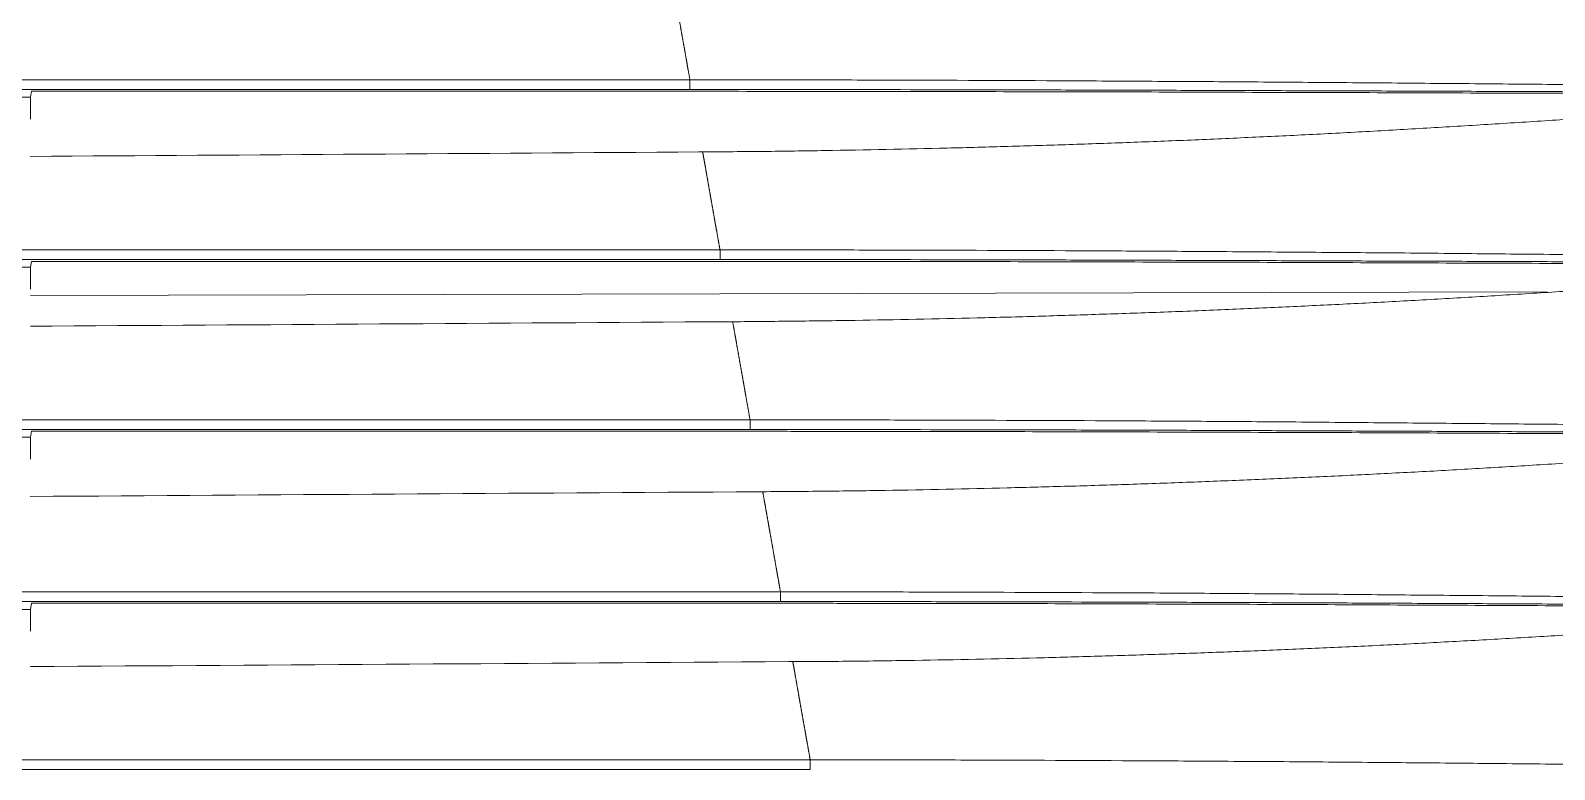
# Model space of a CAD drawing. Header units: millimetres. Extents: x 70151 to 230897, y 35202 to 113211.
# Drawn here: x 179064.2 to 179202.6, y 68847.5 to 68914.6 of the extents above; entities that cross this region are included whole.
import ezdxf

# ---------------------------------------------------------------- set-up
doc = ezdxf.new("R2010")
doc.units = ezdxf.units.MM
doc.header["$LTSCALE"] = 50
doc.layers.add('2-con', color=2, linetype='Continuous')
doc.layers.add('mark-B', color=2, linetype='Continuous', lineweight=20)

# ---------------------------------------------------------------- blocks, each defined once
blk = doc.blocks.new('무풍1WAY 대형')
at = {"layer": 'mark-B'}
for p, q in [((-480.14, -88.08), (480.12, -88.08)), ((480.12, -88.96), (-480.14, -88.96)), ((-409.41, -103.17), (-477.62, -103.17)), ((-477.44, -103.33), (477.42, -103.33)), ((-409.41, -103.17), (-409.34, -102.62)), ((-407.69, -102.62), (-409.34, -102.62)), ((477.42, -104.21), (-477.44, -104.21)), ((-409.41, -118.79), (-474.86, -118.79)), ((-474.68, -118.95), (474.66, -118.95)), ((-409.41, -118.79), (-409.34, -118.26)), ((-407.69, -118.26), (-409.34, -118.26)), ((474.66, -119.83), (-474.68, -119.83)), ((-409.33, -131.13), (-547.03, -131.46)), ((-409.41, -134.22), (-472.13, -134.22)), ((-409.41, -134.22), (-409.34, -133.69)), ((-407.69, -133.69), (-409.34, -133.69)), ((-471.95, -134.39), (471.93, -134.39)), ((471.93, -135.26), (-471.95, -135.26)), ((-409.41, -149.66), (-409.34, -149.13)), ((-407.69, -149.13), (-409.34, -149.13)), ((-409.41, -149.66), (-469.4, -149.66)), ((-469.22, -149.82), (469.2, -149.82)), ((469.2, -150.7), (-469.22, -150.7))]:
    blk.add_line(p, q, dxfattribs=at)
for centre in [(-409.34, -100.63), (-409.34, -116.27), (-409.34, -131.7), (-409.34, -147.14)]:
    blk.add_ellipse(centre, major_axis=(0, -1.99), ratio=0.008727, start_param=0.069813, end_param=1.570796, dxfattribs=at)
for points, knots in [([(-480.14, -88.96), (-482.84, -88.96), (-485.54, -88.95), (-490.94, -88.95), (-493.64, -88.94), (-501.74, -88.91), (-507.14, -88.89), (-515.23, -88.84), (-517.93, -88.82), (-523.32, -88.79), (-526.02, -88.77), (-531.41, -88.72), (-534.1, -88.7), (-539.49, -88.65), (-542.19, -88.62), (-547.58, -88.57), (-550.27, -88.54), (-555.66, -88.48), (-558.35, -88.45), (-563.74, -88.4), (-566.44, -88.37), (-571.83, -88.32), (-574.52, -88.29), (-582.61, -88.22), (-588, -88.18), (-596.1, -88.14), (-598.8, -88.13), (-604.2, -88.11), (-606.9, -88.11), (-609.6, -88.11)], [0, 0, 0, 0, 0.0625, 0.0625, 0.125, 0.125, 0.25, 0.25, 0.3125, 0.3125, 0.375, 0.375, 0.4375, 0.4375, 0.5, 0.5, 0.5625, 0.5625, 0.625, 0.625, 0.6875, 0.6875, 0.75, 0.75, 0.875, 0.875, 0.9375, 0.9375, 1, 1, 1, 1]), ([(-480.14, -88.08), (-480.14, -88.08), (-480.14, -88.09), (-480.14, -88.13), (-480.14, -88.15), (-480.14, -88.21), (-480.14, -88.25), (-480.14, -88.33), (-480.14, -88.37), (-480.14, -88.47), (-480.14, -88.52), (-480.14, -88.61), (-480.14, -88.66), (-480.14, -88.76), (-480.14, -88.8), (-480.14, -88.89), (-480.14, -88.92), (-480.14, -88.96)], [0, 0, 0, 0, 0.125, 0.125, 0.25, 0.25, 0.375, 0.375, 0.5, 0.5, 0.625, 0.625, 0.75, 0.75, 0.875, 0.875, 1, 1, 1, 1]), ([(-480.14, -88.96), (-480.13, -88.99), (-480.12, -89.05), (-480.1, -89.14), (-480.09, -89.24), (-480.07, -89.33), (-480.05, -89.43), (-480.04, -89.52), (-480.02, -89.61), (-480, -89.7), (-479.99, -89.8), (-479.97, -89.89), (-479.95, -89.98), (-479.94, -90.07), (-479.92, -90.17), (-479.91, -90.26), (-479.89, -90.35), (-479.87, -90.44), (-479.86, -90.53), (-479.84, -90.62), (-479.82, -90.71), (-479.81, -90.8), (-479.79, -90.89), (-479.78, -90.98), (-479.76, -91.07), (-479.75, -91.16), (-479.73, -91.25), (-479.71, -91.34), (-479.7, -91.43), (-479.68, -91.52), (-479.67, -91.61), (-479.65, -91.7), (-479.64, -91.78), (-479.62, -91.87), (-479.6, -91.96), (-479.59, -92.05), (-479.57, -92.13), (-479.56, -92.22), (-479.54, -92.31), (-479.53, -92.39), (-479.51, -92.48), (-479.5, -92.57), (-479.48, -92.65), (-479.47, -92.74), (-479.45, -92.82), (-479.44, -92.91), (-479.42, -92.99), (-479.41, -93.08), (-479.39, -93.16), (-479.38, -93.25), (-479.36, -93.33), (-479.35, -93.42), (-479.33, -93.5), (-479.32, -93.58), (-479.3, -93.67), (-479.29, -93.75), (-479.27, -93.83), (-479.26, -93.92), (-479.24, -94), (-479.23, -94.08), (-479.21, -94.17), (-479.2, -94.25), (-479.19, -94.33), (-479.17, -94.41), (-479.16, -94.49), (-479.14, -94.57), (-479.13, -94.65), (-479.11, -94.73), (-479.1, -94.82), (-479.08, -94.9), (-479.07, -94.98), (-479.06, -95.06), (-479.04, -95.14), (-479.03, -95.22), (-479.01, -95.29), (-479, -95.37), (-478.99, -95.45), (-478.97, -95.53), (-478.96, -95.61), (-478.94, -95.69), (-478.93, -95.77), (-478.92, -95.84), (-478.9, -95.92), (-478.89, -96), (-478.88, -96.08), (-478.86, -96.15), (-478.85, -96.23), (-478.84, -96.31), (-478.82, -96.38), (-478.81, -96.46), (-478.79, -96.54), (-478.78, -96.61), (-478.77, -96.69), (-478.75, -96.76), (-478.74, -96.84), (-478.73, -96.91), (-478.71, -96.99), (-478.7, -97.06), (-478.69, -97.14), (-478.68, -97.21), (-478.66, -97.28), (-478.65, -97.36), (-478.64, -97.43), (-478.62, -97.5), (-478.61, -97.58), (-478.6, -97.65), (-478.58, -97.72), (-478.57, -97.8), (-478.56, -97.84), (-478.56, -97.87)], [0, 0, 0, 0, 0.009385, 0.018768, 0.028149, 0.037529, 0.046907, 0.056284, 0.065659, 0.075032, 0.084404, 0.093774, 0.103143, 0.11251, 0.121876, 0.131241, 0.140604, 0.149966, 0.159326, 0.168685, 0.178043, 0.1874, 0.196756, 0.20611, 0.215463, 0.224815, 0.234166, 0.243516, 0.252865, 0.262213, 0.27156, 0.280906, 0.290251, 0.299596, 0.308939, 0.318282, 0.327623, 0.336965, 0.346305, 0.355644, 0.364983, 0.374322, 0.383659, 0.392996, 0.402333, 0.411669, 0.421004, 0.430339, 0.439673, 0.449007, 0.458341, 0.467674, 0.477007, 0.48634, 0.495672, 0.505004, 0.514336, 0.523668, 0.533, 0.542331, 0.551662, 0.560993, 0.570325, 0.579656, 0.588987, 0.598318, 0.607649, 0.616981, 0.626312, 0.635644, 0.644976, 0.654308, 0.66364, 0.672972, 0.682305, 0.691638, 0.700972, 0.710306, 0.71964, 0.728975, 0.73831, 0.747645, 0.756982, 0.766318, 0.775656, 0.784994, 0.794332, 0.803671, 0.813011, 0.822352, 0.831693, 0.841036, 0.850379, 0.859722, 0.869067, 0.878413, 0.887759, 0.897107, 0.906455, 0.915805, 0.925155, 0.934507, 0.943859, 0.953213, 0.962568, 0.971924, 0.981282, 0.99064, 1, 1, 1, 1]), ([(-478.56, -97.87), (-480.41, -97.88), (-482.26, -97.89), (-485.96, -97.93), (-487.8, -97.96), (-493.35, -98.05), (-497.04, -98.12), (-502.58, -98.26), (-504.43, -98.31), (-508.12, -98.42), (-509.97, -98.48), (-512.74, -98.57), (-513.66, -98.6), (-515.51, -98.66), (-516.43, -98.7), (-519.2, -98.8), (-521.04, -98.87), (-524.73, -99.03), (-526.58, -99.11), (-530.26, -99.28), (-532.11, -99.36), (-535.79, -99.55), (-537.64, -99.65), (-541.32, -99.85), (-543.16, -99.95), (-546.85, -100.17), (-548.69, -100.28), (-552.37, -100.51), (-554.22, -100.63), (-557.9, -100.87), (-559.74, -100.99), (-563.42, -101.24), (-565.26, -101.36), (-567.11, -101.48)], [0, 0, 0, 0, 0.0625, 0.0625, 0.125, 0.125, 0.25, 0.25, 0.3125, 0.3125, 0.375, 0.375, 0.40625, 0.40625, 0.4375, 0.4375, 0.5, 0.5, 0.5625, 0.5625, 0.625, 0.625, 0.6875, 0.6875, 0.75, 0.75, 0.8125, 0.8125, 0.875, 0.875, 0.9375, 0.9375, 1, 1, 1, 1]), ([(-477.44, -104.21), (-480.14, -104.21), (-482.85, -104.2), (-488.25, -104.2), (-490.95, -104.19), (-499.06, -104.16), (-504.46, -104.14), (-512.56, -104.1), (-515.26, -104.08), (-520.66, -104.04), (-523.36, -104.02), (-528.76, -103.98), (-531.46, -103.95), (-536.85, -103.9), (-539.55, -103.88), (-544.94, -103.83), (-547.64, -103.8), (-553.03, -103.74), (-555.73, -103.72), (-561.13, -103.66), (-563.82, -103.64), (-569.22, -103.58), (-571.92, -103.56), (-580.01, -103.49), (-585.41, -103.45), (-593.51, -103.41), (-596.22, -103.4), (-601.62, -103.39), (-604.33, -103.38), (-607.03, -103.38)], [0, 0, 0, 0, 0.0625, 0.0625, 0.125, 0.125, 0.25, 0.25, 0.3125, 0.3125, 0.375, 0.375, 0.4375, 0.4375, 0.5, 0.5, 0.5625, 0.5625, 0.625, 0.625, 0.6875, 0.6875, 0.75, 0.75, 0.875, 0.875, 0.9375, 0.9375, 1, 1, 1, 1]), ([(-593.93, -102.92), (-589.07, -102.93), (-584.21, -102.94), (-574.5, -102.98), (-569.65, -103), (-562.38, -103.03), (-559.95, -103.04), (-555.1, -103.07), (-552.68, -103.08), (-547.83, -103.1), (-542.98, -103.13), (-535.71, -103.16), (-530.86, -103.19), (-526.01, -103.21), (-523.58, -103.22), (-518.73, -103.24), (-516.3, -103.25), (-511.45, -103.27), (-509.02, -103.27), (-501.74, -103.3), (-496.88, -103.31), (-489.59, -103.32), (-487.16, -103.32), (-482.3, -103.33), (-479.87, -103.33), (-477.44, -103.33)], [0, 0, 0, 0, 0.125, 0.125, 0.25, 0.25, 0.3125, 0.3125, 0.375, 0.375, 0.4375, 0.5, 0.5625, 0.5625, 0.625, 0.625, 0.6875, 0.6875, 0.75, 0.75, 0.875, 0.875, 0.9375, 0.9375, 1, 1, 1, 1]), ([(-568.06, -102.85), (-564.29, -102.87), (-560.53, -102.89), (-553, -102.92), (-549.23, -102.94), (-541.7, -102.98), (-537.94, -102.99), (-530.41, -103.03), (-526.64, -103.05), (-519.11, -103.08), (-515.34, -103.09), (-507.8, -103.12), (-504.03, -103.13), (-496.49, -103.15), (-492.72, -103.15), (-488, -103.16), (-487.06, -103.16), (-485.17, -103.16), (-484.23, -103.16), (-481.4, -103.17), (-479.51, -103.17), (-477.62, -103.17)], [0, 0, 0, 0, 0.125, 0.125, 0.25, 0.25, 0.375, 0.375, 0.5, 0.5, 0.625, 0.625, 0.75, 0.75, 0.875, 0.875, 0.90625, 0.90625, 0.9375, 0.9375, 1, 1, 1, 1]), ([(-477.44, -103.33), (-477.44, -103.33), (-477.44, -103.34), (-477.44, -103.38), (-477.44, -103.4), (-477.44, -103.46), (-477.44, -103.5), (-477.44, -103.58), (-477.44, -103.62), (-477.44, -103.72), (-477.44, -103.77), (-477.44, -103.86), (-477.44, -103.91), (-477.44, -104.01), (-477.44, -104.05), (-477.44, -104.14), (-477.44, -104.17), (-477.44, -104.21)], [0, 0, 0, 0, 0.125, 0.125, 0.25, 0.25, 0.375, 0.375, 0.5, 0.5, 0.625, 0.625, 0.75, 0.75, 0.875, 0.875, 1, 1, 1, 1]), ([(-477.44, -104.21), (-477.43, -104.24), (-477.42, -104.3), (-477.4, -104.4), (-477.39, -104.49), (-477.37, -104.59), (-477.35, -104.69), (-477.34, -104.78), (-477.32, -104.88), (-477.3, -104.97), (-477.29, -105.07), (-477.27, -105.16), (-477.25, -105.26), (-477.24, -105.35), (-477.22, -105.44), (-477.2, -105.54), (-477.19, -105.63), (-477.17, -105.72), (-477.15, -105.82), (-477.14, -105.91), (-477.12, -106), (-477.1, -106.09), (-477.09, -106.19), (-477.07, -106.28), (-477.06, -106.37), (-477.04, -106.46), (-477.02, -106.55), (-477.01, -106.64), (-476.99, -106.73), (-476.97, -106.83), (-476.96, -106.92), (-476.94, -107.01), (-476.93, -107.1), (-476.91, -107.19), (-476.9, -107.28), (-476.88, -107.36), (-476.86, -107.45), (-476.85, -107.54), (-476.83, -107.63), (-476.82, -107.72), (-476.8, -107.81), (-476.79, -107.9), (-476.77, -107.98), (-476.75, -108.07), (-476.74, -108.16), (-476.72, -108.25), (-476.71, -108.33), (-476.69, -108.42), (-476.68, -108.51), (-476.66, -108.59), (-476.65, -108.68), (-476.63, -108.77), (-476.62, -108.85), (-476.6, -108.94), (-476.59, -109.02), (-476.57, -109.11), (-476.56, -109.19), (-476.54, -109.28), (-476.53, -109.36), (-476.51, -109.44), (-476.5, -109.53), (-476.48, -109.61), (-476.47, -109.7), (-476.45, -109.78), (-476.44, -109.86), (-476.42, -109.94), (-476.41, -110.03), (-476.39, -110.11), (-476.38, -110.19), (-476.36, -110.27), (-476.35, -110.36), (-476.34, -110.44), (-476.32, -110.52), (-476.31, -110.6), (-476.29, -110.68), (-476.28, -110.76), (-476.26, -110.84), (-476.25, -110.92), (-476.24, -111), (-476.22, -111.08), (-476.21, -111.16), (-476.19, -111.24), (-476.18, -111.32), (-476.17, -111.4), (-476.15, -111.48), (-476.14, -111.56), (-476.12, -111.63), (-476.11, -111.71), (-476.1, -111.79), (-476.08, -111.87), (-476.07, -111.95), (-476.06, -112.02), (-476.04, -112.1), (-476.03, -112.18), (-476.01, -112.25), (-476, -112.33), (-475.99, -112.41), (-475.97, -112.48), (-475.96, -112.56), (-475.95, -112.63), (-475.93, -112.71), (-475.92, -112.78), (-475.91, -112.86), (-475.89, -112.93), (-475.88, -113.01), (-475.87, -113.08), (-475.86, -113.16), (-475.84, -113.23), (-475.83, -113.28), (-475.83, -113.3)], [0, 0, 0, 0, 0.009387, 0.018773, 0.028157, 0.037539, 0.046919, 0.056297, 0.065674, 0.07505, 0.084423, 0.093795, 0.103166, 0.112535, 0.121902, 0.131268, 0.140633, 0.149996, 0.159357, 0.168718, 0.178077, 0.187435, 0.196791, 0.206147, 0.215501, 0.224854, 0.234206, 0.243556, 0.252906, 0.262254, 0.271602, 0.280949, 0.290294, 0.299639, 0.308982, 0.318325, 0.327667, 0.337009, 0.346349, 0.355689, 0.365028, 0.374366, 0.383703, 0.39304, 0.402377, 0.411712, 0.421048, 0.430382, 0.439717, 0.44905, 0.458384, 0.467716, 0.477049, 0.486381, 0.495713, 0.505045, 0.514376, 0.523707, 0.533038, 0.542369, 0.5517, 0.56103, 0.570361, 0.579691, 0.589022, 0.598352, 0.607682, 0.617013, 0.626344, 0.635675, 0.645006, 0.654337, 0.663668, 0.673, 0.682332, 0.691664, 0.700997, 0.71033, 0.719663, 0.728997, 0.738331, 0.747666, 0.757001, 0.766337, 0.775673, 0.78501, 0.794348, 0.803687, 0.813026, 0.822365, 0.831706, 0.841047, 0.85039, 0.859733, 0.869076, 0.878421, 0.887767, 0.897114, 0.906461, 0.91581, 0.92516, 0.934511, 0.943863, 0.953216, 0.96257, 0.971926, 0.981283, 0.990641, 1, 1, 1, 1]), ([(-475.83, -113.3), (-476.76, -113.31), (-477.68, -113.32), (-479.53, -113.33), (-480.46, -113.34), (-483.24, -113.37), (-485.09, -113.39), (-490.64, -113.48), (-494.33, -113.56), (-499.88, -113.7), (-501.72, -113.75), (-505.42, -113.85), (-507.26, -113.91), (-510.95, -114.03), (-512.8, -114.1), (-516.49, -114.24), (-518.33, -114.31), (-522.02, -114.46), (-523.86, -114.54), (-527.55, -114.71), (-529.39, -114.8), (-533.08, -114.99), (-534.92, -115.08), (-538.6, -115.28), (-540.44, -115.39), (-544.13, -115.61), (-545.97, -115.72), (-549.65, -115.95), (-551.49, -116.07), (-555.17, -116.31), (-557.01, -116.43), (-560.69, -116.67), (-562.54, -116.79), (-564.38, -116.91)], [0, 0, 0, 0, 0.03125, 0.03125, 0.0625, 0.0625, 0.125, 0.125, 0.25, 0.25, 0.3125, 0.3125, 0.375, 0.375, 0.4375, 0.4375, 0.5, 0.5, 0.5625, 0.5625, 0.625, 0.625, 0.6875, 0.6875, 0.75, 0.75, 0.8125, 0.8125, 0.875, 0.875, 0.9375, 0.9375, 1, 1, 1, 1]), ([(-591.18, -118.59), (-588.75, -118.59), (-586.32, -118.6), (-582.67, -118.61), (-581.46, -118.61), (-579.03, -118.62), (-577.82, -118.62), (-571.75, -118.64), (-566.9, -118.66), (-559.62, -118.69), (-557.19, -118.7), (-552.34, -118.72), (-549.92, -118.73), (-545.07, -118.75), (-542.64, -118.76), (-537.79, -118.78), (-532.94, -118.8), (-528.09, -118.82), (-523.24, -118.84), (-520.81, -118.85), (-515.96, -118.87), (-513.53, -118.88), (-508.68, -118.89), (-506.25, -118.9), (-498.97, -118.92), (-494.11, -118.93), (-486.82, -118.94), (-484.39, -118.95), (-479.54, -118.95), (-477.11, -118.95), (-474.68, -118.95)], [0, 0, 0, 0, 0.0625, 0.0625, 0.09375, 0.09375, 0.125, 0.125, 0.25, 0.25, 0.3125, 0.3125, 0.375, 0.375, 0.4375, 0.4375, 0.5, 0.5625, 0.5625, 0.625, 0.625, 0.6875, 0.6875, 0.75, 0.75, 0.875, 0.875, 0.9375, 0.9375, 1, 1, 1, 1]), ([(-565.35, -118.51), (-561.58, -118.53), (-557.81, -118.54), (-550.28, -118.57), (-546.51, -118.59), (-538.97, -118.62), (-535.2, -118.64), (-527.67, -118.67), (-523.9, -118.68), (-516.36, -118.71), (-512.59, -118.72), (-505.05, -118.74), (-501.28, -118.75), (-493.73, -118.77), (-489.96, -118.77), (-484.3, -118.78), (-482.41, -118.78), (-478.63, -118.78), (-476.75, -118.79), (-474.86, -118.79)], [0, 0, 0, 0, 0.125, 0.125, 0.25, 0.25, 0.375, 0.375, 0.5, 0.5, 0.625, 0.625, 0.75, 0.75, 0.875, 0.875, 0.9375, 0.9375, 1, 1, 1, 1]), ([(-474.68, -118.95), (-474.68, -118.95), (-474.68, -118.96), (-474.68, -119), (-474.68, -119.02), (-474.68, -119.08), (-474.68, -119.12), (-474.68, -119.2), (-474.68, -119.25), (-474.68, -119.34), (-474.68, -119.39), (-474.68, -119.49), (-474.68, -119.54), (-474.68, -119.63), (-474.68, -119.68), (-474.68, -119.76), (-474.68, -119.8), (-474.68, -119.83)], [0, 0, 0, 0, 0.125, 0.125, 0.25, 0.25, 0.375, 0.375, 0.5, 0.5, 0.625, 0.625, 0.75, 0.75, 0.875, 0.875, 1, 1, 1, 1]), ([(-474.68, -119.83), (-477.38, -119.83), (-480.07, -119.83), (-485.47, -119.82), (-488.17, -119.81), (-496.27, -119.79), (-501.66, -119.77), (-509.75, -119.73), (-512.45, -119.71), (-517.84, -119.68), (-520.54, -119.66), (-525.93, -119.62), (-528.63, -119.59), (-534.02, -119.55), (-536.71, -119.52), (-542.1, -119.48), (-544.79, -119.45), (-550.18, -119.4), (-552.88, -119.37), (-558.27, -119.32), (-560.96, -119.3), (-566.35, -119.25), (-569.05, -119.22), (-574.44, -119.18), (-577.13, -119.16), (-581.18, -119.13), (-582.53, -119.13), (-585.23, -119.11), (-586.58, -119.1), (-590.62, -119.08), (-593.32, -119.07), (-598.72, -119.06), (-601.42, -119.05), (-604.12, -119.05)], [0, 0, 0, 0, 0.0625, 0.0625, 0.125, 0.125, 0.25, 0.25, 0.3125, 0.3125, 0.375, 0.375, 0.4375, 0.4375, 0.5, 0.5, 0.5625, 0.5625, 0.625, 0.625, 0.6875, 0.6875, 0.75, 0.75, 0.8125, 0.8125, 0.84375, 0.84375, 0.875, 0.875, 0.9375, 0.9375, 1, 1, 1, 1]), ([(-474.68, -119.83), (-474.67, -119.86), (-474.66, -119.92), (-474.64, -120.02), (-474.63, -120.11), (-474.61, -120.2), (-474.59, -120.3), (-474.58, -120.39), (-474.56, -120.48), (-474.54, -120.58), (-474.53, -120.67), (-474.51, -120.76), (-474.49, -120.85), (-474.48, -120.95), (-474.46, -121.04), (-474.45, -121.13), (-474.43, -121.22), (-474.41, -121.31), (-474.4, -121.4), (-474.38, -121.49), (-474.36, -121.58), (-474.35, -121.67), (-474.33, -121.76), (-474.32, -121.85), (-474.3, -121.94), (-474.28, -122.03), (-474.27, -122.12), (-474.25, -122.21), (-474.24, -122.3), (-474.22, -122.39), (-474.21, -122.48), (-474.19, -122.57), (-474.18, -122.65), (-474.16, -122.74), (-474.14, -122.83), (-474.13, -122.92), (-474.11, -123), (-474.1, -123.09), (-474.08, -123.18), (-474.07, -123.27), (-474.05, -123.35), (-474.04, -123.44), (-474.02, -123.52), (-474.01, -123.61), (-473.99, -123.7), (-473.98, -123.78), (-473.96, -123.87), (-473.95, -123.95), (-473.93, -124.04), (-473.92, -124.12), (-473.9, -124.2), (-473.89, -124.29), (-473.87, -124.37), (-473.86, -124.46), (-473.84, -124.54), (-473.83, -124.62), (-473.81, -124.71), (-473.8, -124.79), (-473.78, -124.87), (-473.77, -124.95), (-473.75, -125.04), (-473.74, -125.12), (-473.72, -125.2), (-473.71, -125.28), (-473.7, -125.36), (-473.68, -125.44), (-473.67, -125.53), (-473.65, -125.61), (-473.64, -125.69), (-473.62, -125.77), (-473.61, -125.85), (-473.6, -125.93), (-473.58, -126.01), (-473.57, -126.09), (-473.55, -126.17), (-473.54, -126.24), (-473.53, -126.32), (-473.51, -126.4), (-473.5, -126.48), (-473.48, -126.56), (-473.47, -126.64), (-473.46, -126.72), (-473.44, -126.79), (-473.43, -126.87), (-473.42, -126.95), (-473.4, -127.02), (-473.39, -127.1), (-473.38, -127.18), (-473.36, -127.25), (-473.35, -127.33), (-473.33, -127.41), (-473.32, -127.48), (-473.31, -127.56), (-473.29, -127.63), (-473.28, -127.71), (-473.27, -127.78), (-473.25, -127.86), (-473.24, -127.93), (-473.23, -128.01), (-473.22, -128.08), (-473.2, -128.16), (-473.19, -128.23), (-473.18, -128.3), (-473.16, -128.38), (-473.15, -128.45), (-473.14, -128.52), (-473.12, -128.59), (-473.11, -128.67), (-473.1, -128.71), (-473.1, -128.74)], [0, 0, 0, 0, 0.009385, 0.018768, 0.028149, 0.037529, 0.046907, 0.056284, 0.065659, 0.075032, 0.084404, 0.093774, 0.103143, 0.11251, 0.121876, 0.131241, 0.140604, 0.149966, 0.159326, 0.168685, 0.178043, 0.1874, 0.196756, 0.20611, 0.215463, 0.224815, 0.234166, 0.243516, 0.252865, 0.262213, 0.27156, 0.280906, 0.290251, 0.299596, 0.308939, 0.318282, 0.327624, 0.336965, 0.346305, 0.355644, 0.364983, 0.374322, 0.383659, 0.392996, 0.402333, 0.411669, 0.421004, 0.430339, 0.439673, 0.449007, 0.458341, 0.467674, 0.477007, 0.48634, 0.495672, 0.505004, 0.514336, 0.523668, 0.533, 0.542331, 0.551662, 0.560993, 0.570325, 0.579656, 0.588987, 0.598318, 0.607649, 0.616981, 0.626312, 0.635644, 0.644976, 0.654308, 0.66364, 0.672972, 0.682305, 0.691638, 0.700972, 0.710306, 0.71964, 0.728975, 0.73831, 0.747645, 0.756982, 0.766318, 0.775656, 0.784994, 0.794332, 0.803671, 0.813011, 0.822352, 0.831693, 0.841036, 0.850379, 0.859722, 0.869067, 0.878413, 0.887759, 0.897107, 0.906455, 0.915805, 0.925155, 0.934507, 0.943859, 0.953213, 0.962568, 0.971924, 0.981282, 0.99064, 1, 1, 1, 1]), ([(-473.1, -128.74), (-474.03, -128.74), (-474.95, -128.75), (-476.8, -128.77), (-477.73, -128.78), (-480.51, -128.81), (-482.36, -128.83), (-487.91, -128.92), (-491.61, -128.99), (-497.15, -129.13), (-499, -129.18), (-502.69, -129.29), (-504.54, -129.35), (-508.23, -129.47), (-510.07, -129.53), (-513.76, -129.67), (-515.61, -129.74), (-519.29, -129.9), (-521.14, -129.98), (-524.82, -130.15), (-526.67, -130.24), (-530.35, -130.42), (-532.19, -130.52), (-535.87, -130.72), (-537.72, -130.83), (-541.4, -131.04), (-543.24, -131.16), (-546.92, -131.39), (-548.76, -131.5), (-552.44, -131.74), (-554.28, -131.87), (-557.96, -132.11), (-559.81, -132.23), (-561.65, -132.35)], [0, 0, 0, 0, 0.03125, 0.03125, 0.0625, 0.0625, 0.125, 0.125, 0.25, 0.25, 0.3125, 0.3125, 0.375, 0.375, 0.4375, 0.4375, 0.5, 0.5, 0.5625, 0.5625, 0.625, 0.625, 0.6875, 0.6875, 0.75, 0.75, 0.8125, 0.8125, 0.875, 0.875, 0.9375, 0.9375, 1, 1, 1, 1]), ([(-588.44, -134.06), (-586.01, -134.06), (-583.58, -134.06), (-578.72, -134.08), (-576.3, -134.08), (-569.02, -134.1), (-564.16, -134.12), (-556.89, -134.15), (-554.46, -134.16), (-549.61, -134.18), (-547.18, -134.19), (-542.33, -134.21), (-537.48, -134.23), (-530.21, -134.25), (-522.93, -134.28), (-518.08, -134.3), (-513.22, -134.31), (-510.8, -134.32), (-505.94, -134.34), (-503.51, -134.34), (-496.23, -134.36), (-491.38, -134.37), (-484.09, -134.38), (-481.66, -134.38), (-476.8, -134.38), (-474.37, -134.39), (-471.95, -134.39)], [0, 0, 0, 0, 0.0625, 0.0625, 0.125, 0.125, 0.25, 0.25, 0.3125, 0.3125, 0.375, 0.375, 0.4375, 0.5, 0.5625, 0.625, 0.625, 0.6875, 0.6875, 0.75, 0.75, 0.875, 0.875, 0.9375, 0.9375, 1, 1, 1, 1]), ([(-562.62, -133.98), (-558.85, -133.99), (-555.08, -134), (-547.55, -134.03), (-543.78, -134.05), (-536.24, -134.07), (-532.47, -134.09), (-524.94, -134.12), (-521.17, -134.13), (-513.63, -134.15), (-509.86, -134.16), (-502.31, -134.18), (-498.54, -134.19), (-491, -134.21), (-487.23, -134.21), (-481.56, -134.22), (-479.68, -134.22), (-475.9, -134.22), (-474.02, -134.22), (-472.13, -134.22)], [0, 0, 0, 0, 0.125, 0.125, 0.25, 0.25, 0.375, 0.375, 0.5, 0.5, 0.625, 0.625, 0.75, 0.75, 0.875, 0.875, 0.9375, 0.9375, 1, 1, 1, 1]), ([(-471.95, -135.26), (-474.64, -135.26), (-477.34, -135.26), (-482.74, -135.25), (-485.44, -135.25), (-493.53, -135.23), (-498.93, -135.21), (-507.02, -135.17), (-509.71, -135.15), (-515.11, -135.12), (-517.8, -135.1), (-523.19, -135.06), (-525.89, -135.04), (-531.28, -135), (-533.97, -134.98), (-539.36, -134.93), (-542.06, -134.9), (-547.45, -134.85), (-550.14, -134.83), (-555.53, -134.78), (-558.23, -134.76), (-563.62, -134.71), (-566.31, -134.69), (-571.7, -134.65), (-574.4, -134.63), (-578.45, -134.6), (-579.79, -134.59), (-582.49, -134.58), (-583.84, -134.57), (-587.89, -134.55), (-590.59, -134.54), (-595.98, -134.53), (-598.68, -134.53), (-601.38, -134.53)], [0, 0, 0, 0, 0.0625, 0.0625, 0.125, 0.125, 0.25, 0.25, 0.3125, 0.3125, 0.375, 0.375, 0.4375, 0.4375, 0.5, 0.5, 0.5625, 0.5625, 0.625, 0.625, 0.6875, 0.6875, 0.75, 0.75, 0.8125, 0.8125, 0.84375, 0.84375, 0.875, 0.875, 0.9375, 0.9375, 1, 1, 1, 1]), ([(-471.95, -134.39), (-471.95, -134.39), (-471.95, -134.4), (-471.95, -134.44), (-471.95, -134.46), (-471.95, -134.52), (-471.95, -134.56), (-471.95, -134.64), (-471.95, -134.68), (-471.95, -134.77), (-471.95, -134.82), (-471.95, -134.92), (-471.95, -134.97), (-471.95, -135.07), (-471.95, -135.11), (-471.95, -135.19), (-471.95, -135.23), (-471.95, -135.26)], [0, 0, 0, 0, 0.125, 0.125, 0.25, 0.25, 0.375, 0.375, 0.5, 0.5, 0.625, 0.625, 0.75, 0.75, 0.875, 0.875, 1, 1, 1, 1]), ([(-471.95, -135.26), (-471.94, -135.29), (-471.93, -135.36), (-471.91, -135.45), (-471.9, -135.54), (-471.88, -135.64), (-471.86, -135.73), (-471.85, -135.82), (-471.83, -135.92), (-471.81, -136.01), (-471.8, -136.1), (-471.78, -136.19), (-471.76, -136.29), (-471.75, -136.38), (-471.73, -136.47), (-471.72, -136.56), (-471.7, -136.65), (-471.68, -136.74), (-471.67, -136.83), (-471.65, -136.93), (-471.64, -137.02), (-471.62, -137.11), (-471.6, -137.2), (-471.59, -137.29), (-471.57, -137.37), (-471.56, -137.46), (-471.54, -137.55), (-471.52, -137.64), (-471.51, -137.73), (-471.49, -137.82), (-471.48, -137.91), (-471.46, -138), (-471.45, -138.08), (-471.43, -138.17), (-471.42, -138.26), (-471.4, -138.35), (-471.38, -138.43), (-471.37, -138.52), (-471.35, -138.61), (-471.34, -138.69), (-471.32, -138.78), (-471.31, -138.87), (-471.29, -138.95), (-471.28, -139.04), (-471.26, -139.12), (-471.25, -139.21), (-471.23, -139.29), (-471.22, -139.38), (-471.2, -139.46), (-471.19, -139.55), (-471.17, -139.63), (-471.16, -139.71), (-471.14, -139.8), (-471.13, -139.88), (-471.11, -139.96), (-471.1, -140.05), (-471.08, -140.13), (-471.07, -140.21), (-471.05, -140.3), (-471.04, -140.38), (-471.03, -140.46), (-471.01, -140.54), (-471, -140.62), (-470.98, -140.71), (-470.97, -140.79), (-470.95, -140.87), (-470.94, -140.95), (-470.93, -141.03), (-470.91, -141.11), (-470.9, -141.19), (-470.88, -141.27), (-470.87, -141.35), (-470.85, -141.43), (-470.84, -141.51), (-470.83, -141.59), (-470.81, -141.67), (-470.8, -141.75), (-470.78, -141.82), (-470.77, -141.9), (-470.76, -141.98), (-470.74, -142.06), (-470.73, -142.14), (-470.72, -142.21), (-470.7, -142.29), (-470.69, -142.37), (-470.67, -142.44), (-470.66, -142.52), (-470.65, -142.6), (-470.63, -142.67), (-470.62, -142.75), (-470.61, -142.83), (-470.59, -142.9), (-470.58, -142.98), (-470.57, -143.05), (-470.55, -143.13), (-470.54, -143.2), (-470.53, -143.28), (-470.51, -143.35), (-470.5, -143.43), (-470.49, -143.5), (-470.48, -143.57), (-470.46, -143.65), (-470.45, -143.72), (-470.44, -143.79), (-470.42, -143.87), (-470.41, -143.94), (-470.4, -144.01), (-470.39, -144.08), (-470.38, -144.13), (-470.37, -144.16)], [0, 0, 0, 0, 0.009385, 0.018768, 0.02815, 0.037529, 0.046908, 0.056284, 0.065659, 0.075032, 0.084404, 0.093775, 0.103143, 0.112511, 0.121877, 0.131241, 0.140605, 0.149967, 0.159327, 0.168686, 0.178045, 0.187401, 0.196757, 0.206111, 0.215465, 0.224817, 0.234168, 0.243518, 0.252867, 0.262215, 0.271562, 0.280909, 0.290254, 0.299598, 0.308942, 0.318284, 0.327626, 0.336967, 0.346308, 0.355648, 0.364987, 0.374325, 0.383663, 0.393, 0.402336, 0.411672, 0.421008, 0.430343, 0.439677, 0.449011, 0.458345, 0.467679, 0.477012, 0.486344, 0.495677, 0.505009, 0.514341, 0.523673, 0.533004, 0.542336, 0.551667, 0.560998, 0.570329, 0.579661, 0.588992, 0.598323, 0.607654, 0.616986, 0.626317, 0.635649, 0.644981, 0.654313, 0.663645, 0.672977, 0.68231, 0.691643, 0.700977, 0.71031, 0.719645, 0.728979, 0.738314, 0.74765, 0.756986, 0.766323, 0.77566, 0.784998, 0.794336, 0.803675, 0.813015, 0.822356, 0.831697, 0.841039, 0.850382, 0.859726, 0.86907, 0.878416, 0.887762, 0.897109, 0.906458, 0.915807, 0.925157, 0.934509, 0.943861, 0.953215, 0.962569, 0.971925, 0.981282, 0.99064, 1, 1, 1, 1]), ([(-470.37, -144.16), (-472.22, -144.17), (-474.08, -144.18), (-476.85, -144.21), (-477.78, -144.22), (-479.63, -144.25), (-480.56, -144.26), (-485.18, -144.34), (-488.88, -144.41), (-493.51, -144.53), (-494.43, -144.55), (-496.28, -144.6), (-497.2, -144.63), (-499.97, -144.71), (-501.82, -144.76), (-505.51, -144.89), (-507.36, -144.95), (-511.04, -145.09), (-512.89, -145.16), (-516.58, -145.31), (-518.42, -145.4), (-522.1, -145.56), (-523.94, -145.65), (-527.63, -145.84), (-529.47, -145.94), (-533.15, -146.14), (-534.99, -146.25), (-538.67, -146.47), (-540.51, -146.58), (-544.2, -146.81), (-546.04, -146.93), (-549.72, -147.17), (-551.56, -147.29), (-555.24, -147.54), (-557.08, -147.66), (-558.92, -147.79)], [0, 0, 0, 0, 0.0625, 0.0625, 0.09375, 0.09375, 0.125, 0.125, 0.25, 0.25, 0.28125, 0.28125, 0.3125, 0.3125, 0.375, 0.375, 0.4375, 0.4375, 0.5, 0.5, 0.5625, 0.5625, 0.625, 0.625, 0.6875, 0.6875, 0.75, 0.75, 0.8125, 0.8125, 0.875, 0.875, 0.9375, 0.9375, 1, 1, 1, 1]), ([(-559.9, -149.44), (-556.13, -149.45), (-552.36, -149.46), (-544.82, -149.49), (-541.05, -149.5), (-533.51, -149.53), (-529.74, -149.54), (-522.2, -149.56), (-518.43, -149.57), (-510.89, -149.6), (-507.12, -149.61), (-499.58, -149.62), (-495.81, -149.63), (-488.27, -149.64), (-484.49, -149.65), (-476.95, -149.65), (-473.17, -149.66), (-469.4, -149.66)], [0, 0, 0, 0, 0.125, 0.125, 0.25, 0.25, 0.375, 0.375, 0.5, 0.5, 0.625, 0.625, 0.75, 0.75, 0.875, 0.875, 1, 1, 1, 1]), ([(-469.22, -150.7), (-471.91, -150.7), (-474.61, -150.7), (-480.01, -150.69), (-482.71, -150.69), (-490.8, -150.67), (-496.19, -150.65), (-504.28, -150.61), (-506.98, -150.59), (-512.37, -150.56), (-515.07, -150.55), (-520.46, -150.51), (-523.15, -150.49), (-528.54, -150.45), (-531.24, -150.43), (-536.63, -150.38), (-539.32, -150.36), (-544.71, -150.31), (-547.41, -150.29), (-552.8, -150.24), (-555.49, -150.22), (-560.88, -150.17), (-563.58, -150.15), (-568.97, -150.11), (-571.67, -150.09), (-575.71, -150.07), (-577.06, -150.06), (-579.76, -150.05), (-581.1, -150.04), (-585.15, -150.02), (-587.85, -150.01), (-593.24, -150), (-595.94, -150), (-598.64, -149.99)], [0, 0, 0, 0, 0.0625, 0.0625, 0.125, 0.125, 0.25, 0.25, 0.3125, 0.3125, 0.375, 0.375, 0.4375, 0.4375, 0.5, 0.5, 0.5625, 0.5625, 0.625, 0.625, 0.6875, 0.6875, 0.75, 0.75, 0.8125, 0.8125, 0.84375, 0.84375, 0.875, 0.875, 0.9375, 0.9375, 1, 1, 1, 1]), ([(-585.7, -149.52), (-583.27, -149.53), (-580.84, -149.53), (-575.99, -149.54), (-573.56, -149.55), (-566.28, -149.57), (-561.43, -149.58), (-554.15, -149.61), (-551.72, -149.62), (-546.87, -149.63), (-544.45, -149.64), (-539.6, -149.66), (-534.75, -149.68), (-527.47, -149.7), (-520.19, -149.73), (-515.34, -149.74), (-510.49, -149.76), (-508.06, -149.76), (-503.21, -149.78), (-500.78, -149.78), (-493.5, -149.8), (-488.64, -149.81), (-481.36, -149.82), (-478.93, -149.82), (-474.07, -149.82), (-471.64, -149.82), (-469.22, -149.82)], [0, 0, 0, 0, 0.0625, 0.0625, 0.125, 0.125, 0.25, 0.25, 0.3125, 0.3125, 0.375, 0.375, 0.4375, 0.5, 0.5625, 0.625, 0.625, 0.6875, 0.6875, 0.75, 0.75, 0.875, 0.875, 0.9375, 0.9375, 1, 1, 1, 1]), ([(-469.22, -150.7), (-469.22, -150.67), (-469.22, -150.63), (-469.22, -150.55), (-469.22, -150.5), (-469.22, -150.41), (-469.22, -150.36), (-469.22, -150.26), (-469.22, -150.21), (-469.22, -150.12), (-469.22, -150.07), (-469.22, -149.99), (-469.22, -149.96), (-469.22, -149.9), (-469.22, -149.87), (-469.22, -149.84), (-469.22, -149.82), (-469.22, -149.82)], [0, 0, 0, 0, 0.125, 0.125, 0.25, 0.25, 0.375, 0.375, 0.5, 0.5, 0.625, 0.625, 0.75, 0.75, 0.875, 0.875, 1, 1, 1, 1]), ([(-469.22, -150.7), (-469.21, -150.73), (-469.2, -150.79), (-469.18, -150.89), (-469.17, -150.98), (-469.15, -151.07), (-469.13, -151.17), (-469.12, -151.26), (-469.1, -151.35), (-469.08, -151.45), (-469.07, -151.54), (-469.05, -151.63), (-469.03, -151.72), (-469.02, -151.81), (-469, -151.91), (-468.99, -152), (-468.97, -152.09), (-468.95, -152.18), (-468.94, -152.27), (-468.92, -152.36), (-468.91, -152.45), (-468.89, -152.54), (-468.87, -152.63), (-468.86, -152.72), (-468.84, -152.81), (-468.83, -152.9), (-468.81, -152.99), (-468.79, -153.08), (-468.78, -153.17), (-468.76, -153.26), (-468.75, -153.34), (-468.73, -153.43), (-468.72, -153.52), (-468.7, -153.61), (-468.69, -153.69), (-468.67, -153.78), (-468.65, -153.87), (-468.64, -153.96), (-468.62, -154.04), (-468.61, -154.13), (-468.59, -154.22), (-468.58, -154.3), (-468.56, -154.39), (-468.55, -154.47), (-468.53, -154.56), (-468.52, -154.64), (-468.5, -154.73), (-468.49, -154.81), (-468.47, -154.9), (-468.46, -154.98), (-468.44, -155.07), (-468.43, -155.15), (-468.41, -155.23), (-468.4, -155.32), (-468.38, -155.4), (-468.37, -155.48), (-468.35, -155.57), (-468.34, -155.65), (-468.32, -155.73), (-468.31, -155.81), (-468.3, -155.9), (-468.28, -155.98), (-468.27, -156.06), (-468.25, -156.14), (-468.24, -156.22), (-468.22, -156.3), (-468.21, -156.38), (-468.2, -156.46), (-468.18, -156.55), (-468.17, -156.63), (-468.15, -156.71), (-468.14, -156.79), (-468.12, -156.86), (-468.11, -156.94), (-468.1, -157.02), (-468.08, -157.1), (-468.07, -157.18), (-468.05, -157.26), (-468.04, -157.34), (-468.03, -157.42), (-468.01, -157.49), (-468, -157.57), (-467.99, -157.65), (-467.97, -157.73), (-467.96, -157.8), (-467.94, -157.88), (-467.93, -157.96), (-467.92, -158.03), (-467.9, -158.11), (-467.89, -158.19), (-467.88, -158.26), (-467.86, -158.34), (-467.85, -158.41), (-467.84, -158.49), (-467.82, -158.56), (-467.81, -158.64), (-467.8, -158.71), (-467.78, -158.79), (-467.77, -158.86), (-467.76, -158.94), (-467.75, -159.01), (-467.73, -159.08), (-467.72, -159.16), (-467.71, -159.23), (-467.69, -159.3), (-467.68, -159.37), (-467.67, -159.45), (-467.65, -159.52), (-467.65, -159.57), (-467.64, -159.59)], [0, 0, 0, 0, 0.009385, 0.018768, 0.02815, 0.037529, 0.046908, 0.056284, 0.065659, 0.075032, 0.084404, 0.093775, 0.103143, 0.112511, 0.121877, 0.131241, 0.140605, 0.149967, 0.159327, 0.168686, 0.178045, 0.187401, 0.196757, 0.206111, 0.215465, 0.224817, 0.234168, 0.243518, 0.252867, 0.262215, 0.271562, 0.280909, 0.290254, 0.299598, 0.308942, 0.318284, 0.327626, 0.336967, 0.346308, 0.355648, 0.364987, 0.374325, 0.383663, 0.393, 0.402336, 0.411672, 0.421008, 0.430343, 0.439677, 0.449011, 0.458345, 0.467679, 0.477012, 0.486344, 0.495677, 0.505009, 0.514341, 0.523673, 0.533004, 0.542336, 0.551667, 0.560998, 0.570329, 0.579661, 0.588992, 0.598323, 0.607654, 0.616986, 0.626317, 0.635649, 0.644981, 0.654313, 0.663645, 0.672977, 0.68231, 0.691643, 0.700977, 0.71031, 0.719645, 0.728979, 0.738314, 0.74765, 0.756986, 0.766323, 0.77566, 0.784998, 0.794336, 0.803675, 0.813015, 0.822356, 0.831697, 0.841039, 0.850382, 0.859726, 0.86907, 0.878416, 0.887762, 0.897109, 0.906458, 0.915807, 0.925157, 0.934509, 0.943861, 0.953215, 0.962569, 0.971925, 0.981282, 0.99064, 1, 1, 1, 1])]:
    blk.add_open_spline(points, degree=3, knots=knots, dxfattribs=at)
for points in [[(-478.2, -97.87), (-478.32, -97.87), (-478.44, -97.87), (-478.56, -97.87)], [(-409.33, -97.42), (-432.28, -97.57), (-455.24, -97.72), (-478.2, -97.87)], [(-409.33, -97.46), (-409.33, -97.44), (-409.33, -97.43), (-409.33, -97.42)], [(-475.47, -113.3), (-475.59, -113.3), (-475.71, -113.3), (-475.83, -113.3)], [(-409.33, -112.87), (-431.37, -113.02), (-453.42, -113.16), (-475.47, -113.3)], [(-409.33, -112.89), (-409.33, -112.89), (-409.33, -112.88), (-409.33, -112.87)], [(-409.33, -128.33), (-430.46, -128.46), (-451.6, -128.6), (-472.74, -128.74)], [(-409.33, -128.33), (-409.33, -128.33), (-409.33, -128.33), (-409.33, -128.33)], [(-472.74, -128.74), (-472.86, -128.74), (-472.98, -128.74), (-473.1, -128.74)], [(-409.33, -143.75), (-429.55, -143.88), (-449.77, -144.02), (-470, -144.15)], [(-409.33, -143.76), (-409.33, -143.76), (-409.33, -143.75), (-409.33, -143.75)], [(-470, -144.15), (-470.12, -144.15), (-470.25, -144.16), (-470.37, -144.16)]]:
    blk.add_open_spline(points, degree=3, dxfattribs=at)
blk = doc.blocks.new('dpdjzjs')
at = {"layer": 'mark-B', "rotation": 180}
blk.add_blockref('무풍1WAY 대형', (178654.91, 88751.49), dxfattribs=at)

msp = doc.modelspace()

# ---------------------------------------------------------------- block references
at = {"layer": '2-con'}
msp.add_blockref('dpdjzjs', (0, -19992.04), dxfattribs=at)

doc.saveas('drawing.dxf')
